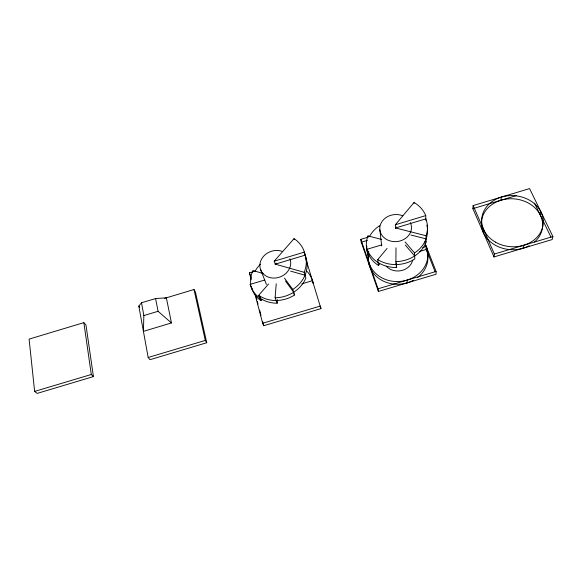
<?xml version="1.0" encoding="UTF-8"?>
<svg xmlns="http://www.w3.org/2000/svg" width="582" height="582" viewBox="0 0 582 582"><rect width="100%" height="100%" fill="white"/><g stroke="black" fill="none" stroke-linecap="round" stroke-linejoin="round"><path stroke-width="0.87" d="M425.006 243.232L436.093 271.452L436.085 274.231L378.402 291.458L361.262 242.228L360.811 239.348L368.442 237.056M369.243 254.756L368.035 255.12L367.184 249.249A30.933 26.597 -5.6 0 0 396.415 267.494L396.422 265.778M396.415 267.494L395.906 261.602L396 247.823M396.16 264.57L396.175 262.838M141.499 302.786L143.856 315.56L143.419 331.362L171.457 322.952L166.372 297.824L155.59 298.544L141.499 302.786L138.814 306.11L148.177 357.486L149.967 359.698L206.734 342.74L195.443 292.069L193.988 289.516L164.648 298.34M472.882 208.669L473.115 205.577L529.598 188.59L552.9 236.547L552.151 239.558L494.002 256.924L472.882 208.669L516.249 195.632M264.752 280.007L250.18 284.387A30.497 26.648 -19.6 0 0 277.199 303.186L277.469 299.686M277.199 303.186L275.119 297.788L276.232 283.761M483.256 232.385L483.562 229.388M500.92 200.237L501.335 197.094M494.002 256.924L494.38 254.036L473.115 205.577M523.043 248.252L523.611 245.298M540.387 215.26L541.049 212.154M379.631 264.061L378.475 265.45L377.74 259.616L387.088 248.434M395.614 228.37L395.324 224.754L414.049 202.485A31.966 27.201 -6.1 0 1 425.762 215.595L425.842 220.294M395.906 261.602A31.341 26.837 -5.8 0 0 426.14 242.01L426.024 235.732L395.578 227.969L396.364 227.038M259.812 298.013L260.634 297.067M251.351 287.101A30.3 26.532 -19.6 0 0 260.932 300.668L262.155 299.264M260.932 300.668L258.67 295.314L268.557 284.009M275.119 297.788A30.89 26.888 -19.6 0 0 305.877 278.08L304.168 272.311L275.257 264.155L276.086 263.217M275.388 264.526L274.202 261.194L294.041 238.664A31.508 27.252 -19.6 0 1 304.386 252.115L306.088 258.124A31.093 27.005 -19.6 0 1 292.782 289.429L294.637 294.972A30.693 26.765 -19.6 0 1 258.67 295.314M274.202 261.194L304.386 252.115M395.324 224.754L425.762 215.595M275.257 264.155L305.244 255.142M395.578 227.969L425.82 218.876A31.755 27.078 -6 0 1 426.024 235.732M83.852 322.639L29.1 339.11L34.629 391.417L37.117 393.41L93.433 376.583L85.961 324.982L83.852 322.639L91.287 374.488L93.433 376.583M251.213 279.818L249.38 272.863L255.462 271.03M361.262 242.228L367.344 240.395M143.856 315.56L158.071 311.29L171.457 322.952M367.184 249.249L381.872 244.84M367.613 252.202L368.828 251.839M301.854 283.863L312.476 280.677L313.232 283.339A29.362 25.957 -19.6 0 0 312.156 280.502M422.736 247.619L426.308 246.55L426.359 249.438L435.11 271.75M419.258 251.562L426.359 249.438M34.629 391.417L91.287 374.488M148.177 357.486L205.3 340.419L206.734 342.74M262.649 323.279L320.231 306.074L320.951 308.62L263.726 325.716L262.649 323.279L255.098 294.594M378.402 291.458L378.045 288.796L436.093 271.452M494.38 254.036L552.9 236.547M410.87 234.997L426.082 238.889M424.875 241.683L426.14 242.01M368.108 236.663L368.006 235.914L381.734 239.493M290.578 271.125L305.026 275.213M250.769 284.06A30.3 26.532 -19.6 0 1 252.915 270.535L263.122 273.467M405.101 241.945L414.529 252.944L414.791 258.99A31.137 26.714 -5.7 0 1 377.74 259.616M405.29 245.037L414.66 255.985M284.467 278.16L292.782 289.429M285.449 280.997L293.714 292.222M293.604 293.568L294.637 294.972M138.814 306.11L139.709 307.34M534.509 203.125L550.972 237.129M250.18 284.387L250.551 285.238M250.624 285.413L251.133 286.599M251.424 287.275L251.715 287.945M251.933 288.454L252.297 289.29M249.38 272.863L250.5 275.519M260.576 269.582L266.44 284.467M360.811 239.348L378.045 288.796M305.252 256.997L320.951 308.62M294.041 238.664L294.266 239.435M250.733 276.385L251.184 278.116M256.204 297.155L256.888 299.752M257.346 301.483L258.03 304.08M259.623 310.141L260.991 315.328M262.591 321.388L263.726 325.716M193.988 289.516L205.3 340.419M155.59 298.544L158.071 311.29M369.279 263.646L369.686 266.418M379.602 226.143L379.559 225.765A30.54 26.357 -5.4 0 0 369.766 236.059M379.835 229.686L381.683 245.939M407.044 280.131L407.211 282.852M414.049 202.485L414.086 203.322M529.227 245.699A30.657 25.455 4.1 0 1 481.721 227.344A30.657 25.455 4.1 0 1 521.021 200.084A30.657 25.455 4.1 0 1 534.509 242.032M425.966 248.499A29.784 25.892 -5 0 1 417.672 277.519M413.395 280.298A29.784 25.892 -5 0 1 381.523 280.175A29.784 25.892 -5 0 1 368.77 254.989M425.478 244.68A29.973 26.008 -5.1 0 1 402.78 281.113A29.973 26.008 -5.1 0 1 368.108 254.087M410.303 222.528A15.874 13.539 -6 0 1 397.251 241.523A15.874 13.539 -6 0 1 380.046 226.049A15.874 13.539 -6 0 1 402.817 215.798M426.853 225.132A31.544 26.954 -5.9 0 1 414.529 252.944M378.475 265.45A30.737 26.474 -5.5 0 1 368.006 235.914M368.035 255.12A30.54 26.357 -5.4 0 1 366.805 245.96M304.117 252.181A31.297 27.128 -19.6 0 1 304.168 272.311M289.931 258.735A15.649 13.561 -19.6 0 1 276.217 277.934A15.649 13.561 -19.6 0 1 260.19 262.722A15.649 13.561 -19.6 0 1 282.226 251.424M255.011 271.358A30.111 26.416 -19.6 0 1 260.43 264.243M306.707 271.059A29.551 26.066 -19.6 0 1 312.476 280.677M412.667 260.089A14.892 12.942 -5 0 1 401.544 270.557A14.892 12.942 -5 0 1 386.273 266.214M495.413 242.112A30.853 25.572 4 0 0 543.268 223.495A30.853 25.572 4 0 0 498.818 197.96A30.853 25.572 4 0 0 495.413 242.112"/></g></svg>
